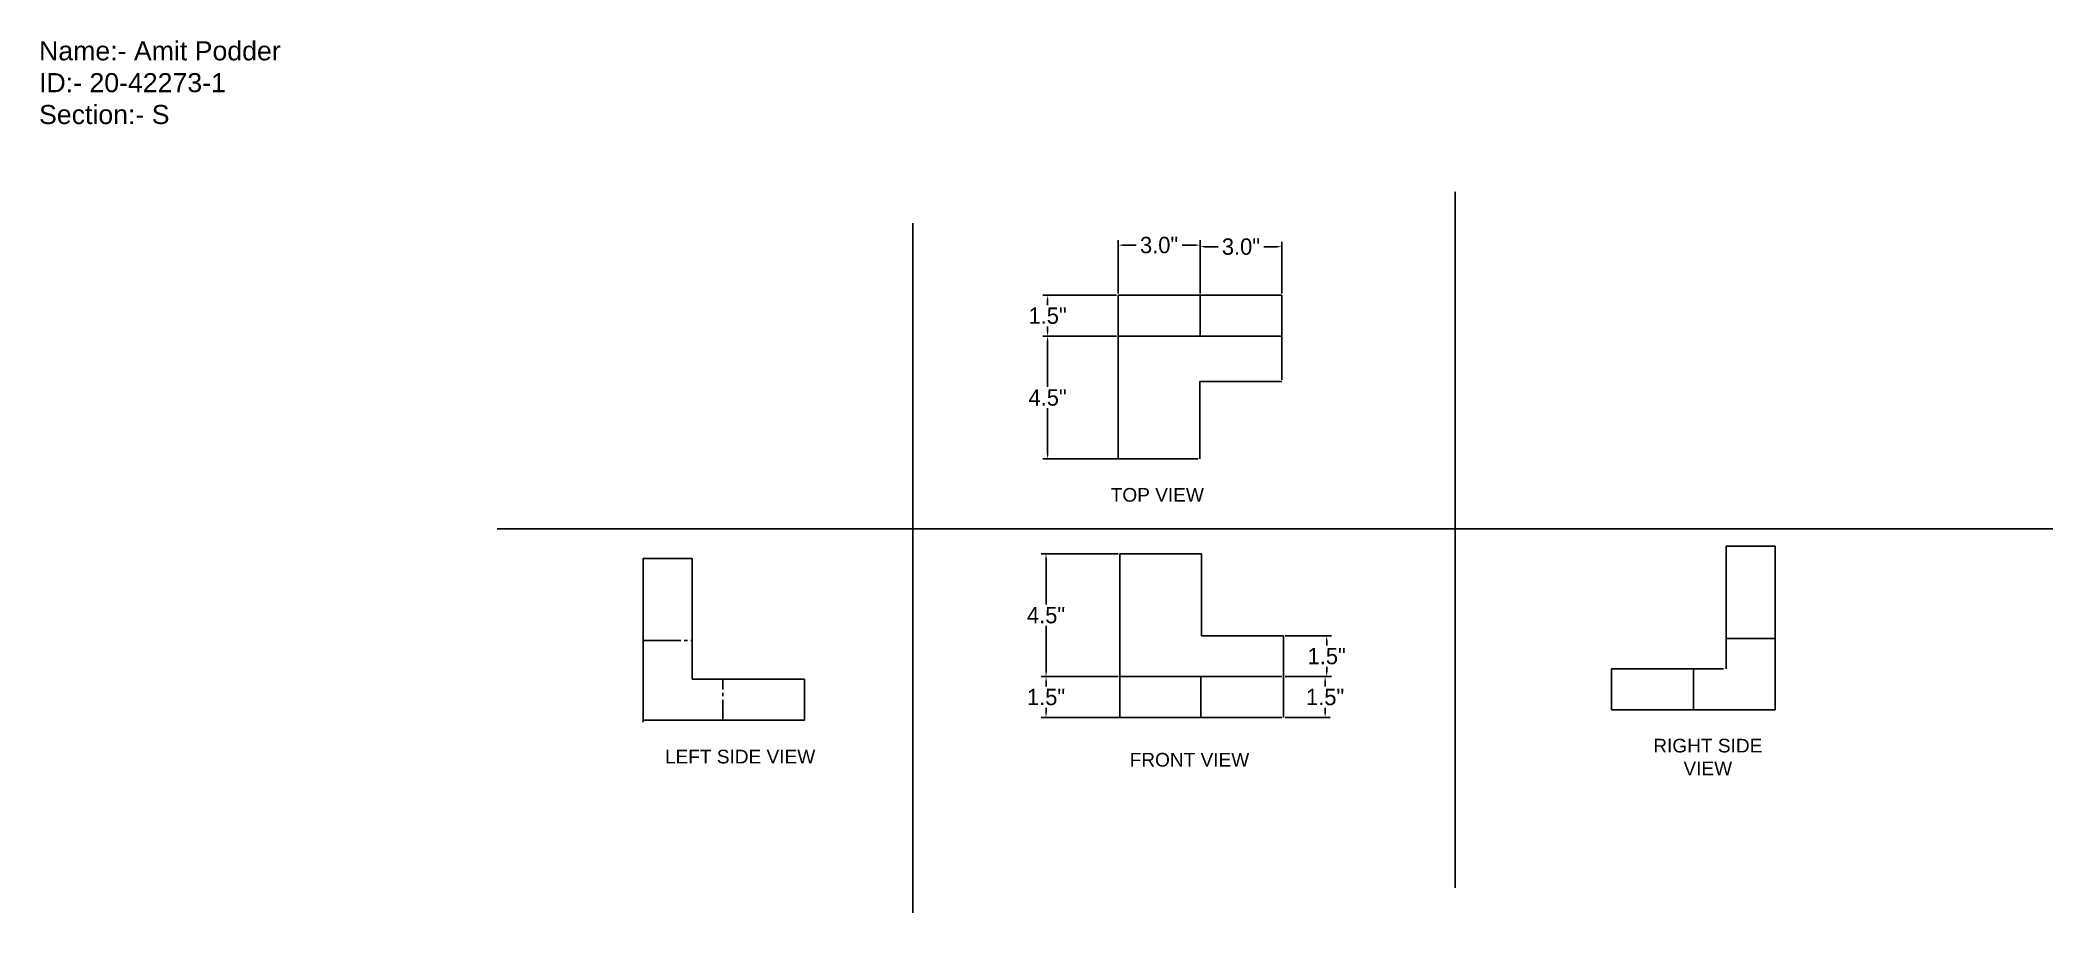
# Model space of a CAD drawing. Header units: inches. Extents: x 2.8 to 76.6, y 12.7 to 44.7.
import ezdxf

# ---------------------------------------------------------------- set-up
doc = ezdxf.new("R2010")
doc.units = ezdxf.units.IN
doc.header["$MEASUREMENT"] = 0
doc.linetypes.add('CENTER2', pattern=[1.125, 0.75, -0.125, 0.125, -0.125])
doc.layers.add('center', color=7, linetype='Continuous')
doc.dimstyles.get("Standard").update_dxf_attribs({"dimtxt": 0.6, "dimasz": 0.18, "dimexe": 0.18, "dimexo": 0.0625, "dimgap": 0.09, "dimtad": 0, "dimtih": 1, "dimtoh": 1, "dimdec": 1, "dimzin": 0, "dimdsep": 46, "dimlunit": 3, "dimtxsty": 'Standard', "dimcen": 0.09, "dimclrd": 3, "dimclre": 3, "dimadec": 0, "dimazin": 0, "dimtfac": 1, "dimtdec": 1, "dimtofl": 0, "dimtmove": 0, "dimatfit": 3, "dimfxl": 1, "dimtolj": 1, "dimtzin": 0, "dimarcsym": 0})

# ---------------------------------------------------------------- blocks, each defined once
blk = doc.blocks.new('*D1')
at = {"color": 3, "lineweight": -2}
for p, q in [((42.333, 35.417), (42.333, 37.372)), ((42.513, 37.192), (42.993, 37.192)), ((45.153, 37.192), (44.673, 37.192)), ((45.333, 35.417), (45.333, 37.372))]:
    blk.add_line(p, q, dxfattribs=at)
at = {"color": 3}
for points in [[(42.513, 37.222), (42.513, 37.162), (42.333, 37.192)], [(45.153, 37.222), (45.153, 37.162), (45.333, 37.192)]]:
    blk.add_solid(points, dxfattribs=at)
at = {"layer": 'Defpoints', "color": 0}
for p in [(45.333, 37.192), (42.333, 35.354), (45.333, 35.354)]:
    blk.add_point(p, dxfattribs=at)
at = {"color": 0, "insert": (43.833, 37.192), "char_height": 0.6, "attachment_point": 5}
blk.add_mtext('\\A1;3.0"', dxfattribs=at)
blk = doc.blocks.new('*D2')
at = {"color": 3, "lineweight": -2}
for p, q in [((45.333, 35.417), (45.333, 37.315)), ((45.513, 37.135), (45.993, 37.135)), ((48.153, 37.135), (47.673, 37.135)), ((48.333, 35.417), (48.333, 37.315))]:
    blk.add_line(p, q, dxfattribs=at)
at = {"color": 3}
for points in [[(45.513, 37.165), (45.513, 37.105), (45.333, 37.135)], [(48.153, 37.165), (48.153, 37.105), (48.333, 37.135)]]:
    blk.add_solid(points, dxfattribs=at)
at = {"layer": 'Defpoints', "color": 0}
for p in [(48.333, 37.135), (45.333, 35.354), (48.333, 35.354)]:
    blk.add_point(p, dxfattribs=at)
at = {"color": 0, "insert": (46.833, 37.135), "char_height": 0.6, "attachment_point": 5}
blk.add_mtext('\\A1;3.0"', dxfattribs=at)
blk = doc.blocks.new('*D3')
at = {"color": 3, "lineweight": -2}
for p, q in [((42.27, 35.354), (39.566, 35.354)), ((39.746, 35.174), (39.746, 34.994)), ((39.746, 34.034), (39.746, 34.214)), ((42.27, 33.854), (39.566, 33.854))]:
    blk.add_line(p, q, dxfattribs=at)
at = {"color": 3}
for points in [[(39.716, 35.174), (39.776, 35.174), (39.746, 35.354)], [(39.716, 34.034), (39.776, 34.034), (39.746, 33.854)]]:
    blk.add_solid(points, dxfattribs=at)
at = {"layer": 'Defpoints', "color": 0}
for p in [(39.746, 35.354), (42.333, 35.354), (42.333, 33.854)]:
    blk.add_point(p, dxfattribs=at)
at = {"color": 0, "insert": (39.746, 34.604), "char_height": 0.6, "attachment_point": 5}
blk.add_mtext('\\A1;1.5"', dxfattribs=at)
blk = doc.blocks.new('*D4')
at = {"color": 3, "lineweight": -2}
for p, q in [((42.27, 33.854), (39.566, 33.854)), ((39.746, 33.674), (39.746, 31.994)), ((39.746, 29.534), (39.746, 31.214)), ((42.27, 29.354), (39.566, 29.354))]:
    blk.add_line(p, q, dxfattribs=at)
at = {"color": 3}
for points in [[(39.716, 33.674), (39.776, 33.674), (39.746, 33.854)], [(39.716, 29.534), (39.776, 29.534), (39.746, 29.354)]]:
    blk.add_solid(points, dxfattribs=at)
at = {"layer": 'Defpoints', "color": 0}
for p in [(39.746, 33.854), (42.333, 33.854), (42.333, 29.354)]:
    blk.add_point(p, dxfattribs=at)
at = {"color": 0, "insert": (39.746, 31.604), "char_height": 0.6, "attachment_point": 5}
blk.add_mtext('\\A1;4.5"', dxfattribs=at)
blk = doc.blocks.new('*D5')
at = {"color": 3, "lineweight": -2}
for p, q in [((42.328, 25.877), (39.509, 25.877)), ((39.689, 25.697), (39.689, 24.017)), ((39.689, 21.557), (39.689, 23.237)), ((42.328, 21.377), (39.509, 21.377))]:
    blk.add_line(p, q, dxfattribs=at)
at = {"color": 3}
for points in [[(39.659, 25.697), (39.719, 25.697), (39.689, 25.877)], [(39.659, 21.557), (39.719, 21.557), (39.689, 21.377)]]:
    blk.add_solid(points, dxfattribs=at)
at = {"layer": 'Defpoints', "color": 0}
for p in [(39.689, 25.877), (42.39, 25.877), (42.39, 21.377)]:
    blk.add_point(p, dxfattribs=at)
at = {"color": 0, "insert": (39.689, 23.627), "char_height": 0.6, "attachment_point": 5}
blk.add_mtext('\\A1;4.5"', dxfattribs=at)
blk = doc.blocks.new('*D6')
at = {"color": 3, "lineweight": -2}
for p, q in [((42.328, 21.377), (39.509, 21.377)), ((39.689, 21.197), (39.689, 21.017)), ((39.689, 20.057), (39.689, 20.237)), ((42.328, 19.877), (39.509, 19.877))]:
    blk.add_line(p, q, dxfattribs=at)
at = {"color": 3}
for points in [[(39.659, 21.197), (39.719, 21.197), (39.689, 21.377)], [(39.659, 20.057), (39.719, 20.057), (39.689, 19.877)]]:
    blk.add_solid(points, dxfattribs=at)
at = {"layer": 'Defpoints', "color": 0}
for p in [(39.689, 21.377), (42.39, 21.377), (42.39, 19.877)]:
    blk.add_point(p, dxfattribs=at)
at = {"color": 0, "insert": (39.689, 20.627), "char_height": 0.6, "attachment_point": 5}
blk.add_mtext('\\A1;1.5"', dxfattribs=at)
blk = doc.blocks.new('*D12')
at = {"layer": 'center', "color": 3, "lineweight": -2}
for p, q in [((48.458, 21.377), (50.099, 21.377)), ((49.919, 21.197), (49.919, 21.017)), ((49.919, 20.057), (49.919, 20.237)), ((48.458, 19.877), (50.099, 19.877))]:
    blk.add_line(p, q, dxfattribs=at)
at = {"layer": 'center', "color": 3}
for points in [[(49.889, 21.197), (49.949, 21.197), (49.919, 21.377)], [(49.889, 20.057), (49.949, 20.057), (49.919, 19.877)]]:
    blk.add_solid(points, dxfattribs=at)
at = {"layer": 'Defpoints', "color": 0}
for p in [(48.395, 21.377), (49.919, 21.377), (48.395, 19.877)]:
    blk.add_point(p, dxfattribs=at)
at = {"layer": 'center', "color": 0, "insert": (49.919, 20.627), "char_height": 0.6, "attachment_point": 5}
blk.add_mtext('\\A1;1.5"', dxfattribs=at)
blk = doc.blocks.new('*D13')
at = {"layer": 'center', "color": 3, "lineweight": -2}
for p, q in [((48.458, 22.877), (50.156, 22.877)), ((49.976, 22.697), (49.976, 22.517)), ((49.976, 21.557), (49.976, 21.737)), ((48.458, 21.377), (50.156, 21.377))]:
    blk.add_line(p, q, dxfattribs=at)
at = {"layer": 'center', "color": 3}
for points in [[(49.946, 22.697), (50.006, 22.697), (49.976, 22.877)], [(49.946, 21.557), (50.006, 21.557), (49.976, 21.377)]]:
    blk.add_solid(points, dxfattribs=at)
at = {"layer": 'Defpoints', "color": 0}
for p in [(48.395, 22.877), (49.976, 22.877), (48.395, 21.377)]:
    blk.add_point(p, dxfattribs=at)
at = {"layer": 'center', "color": 0, "insert": (49.976, 22.127), "char_height": 0.6, "attachment_point": 5}
blk.add_mtext('\\A1;1.5"', dxfattribs=at)

msp = doc.modelspace()

# ---------------------------------------------------------------- linework, layer by layer
for p, q in [((54.69, 39.145), (54.69, 15.021)), ((34.803, 37.997), (34.803, 12.723)), ((42.333, 35.354), (42.333, 33.854)), ((42.333, 35.354), (45.333, 35.354)), ((45.333, 35.354), (45.333, 33.854)), ((45.333, 35.354), (48.333, 35.354)), ((48.333, 35.354), (48.333, 33.854)), ((42.333, 33.854), (42.333, 29.354)), ((45.333, 33.854), (42.333, 33.854)), ((48.333, 33.854), (45.333, 33.854)), ((48.333, 33.854), (48.333, 32.253)), ((45.321, 32.195), (45.321, 29.354)), ((45.321, 32.195), (48.333, 32.195)), ((48.333, 32.195), (48.333, 32.195)), ((48.333, 32.195), (48.333, 32.195)), ((42.27, 29.354), (45.27, 29.354)), ((23.882, 26.796), (19.571, 26.796)), ((23.882, 26.796), (30.894, 26.796)), ((30.894, 26.796), (38.654, 26.796)), ((38.654, 26.796), (40.493, 26.796)), ((40.493, 26.796), (44.287, 26.796)), ((44.287, 26.796), (72.968, 26.796)), ((72.968, 26.796), (76.589, 26.796)), ((42.39, 25.877), (42.39, 21.377)), ((42.39, 25.877), (45.39, 25.877)), ((27.837, 21.281), (27.837, 21.281)), ((27.837, 21.281), (30.837, 21.281)), ((30.837, 21.281), (30.837, 19.781)), ((30.837, 21.281), (30.837, 21.281)), ((30.837, 21.281), (30.837, 21.281)), ((42.39, 21.377), (42.39, 19.877)), ((48.333, 21.377), (42.39, 21.377)), ((45.361, 21.377), (45.361, 21.377)), ((45.361, 21.377), (45.361, 19.877)), ((30.837, 19.781), (27.837, 19.781)), ((30.837, 19.73), (30.837, 19.73)), ((30.837, 19.73), (30.837, 19.73)), ((42.328, 19.877), (45.328, 19.877)), ((45.328, 19.877), (48.333, 19.877)), ((45.328, 19.877), (45.328, 19.877)), ((54.69, 15.021), (54.69, 13.642)), ((54.69, 13.642), (54.69, 13.642)), ((54.69, 13.642), (54.69, 13.642)), ((54.69, 13.642), (54.69, 13.642)), ((54.69, 13.642), (54.69, 13.642)), ((54.69, 13.642), (54.69, 13.642))]:
    msp.add_line(p, q)
at = {"layer": 'center'}
for p, q in [((19.571, 26.796), (19.571, 26.796)), ((45.39, 25.877), (45.39, 22.877)), ((66.418, 26.164), (64.618, 26.164)), ((64.618, 26.164), (64.618, 21.664)), ((66.418, 26.164), (66.418, 20.164)), ((24.917, 25.705), (24.917, 19.705)), ((24.917, 25.705), (26.717, 25.705)), ((26.717, 25.705), (26.717, 21.281)), ((45.39, 22.877), (47.619, 22.877)), ((47.619, 22.877), (48.395, 22.877)), ((48.395, 22.877), (48.007, 22.877)), ((48.007, 22.877), (48.395, 22.877)), ((48.395, 21.377), (48.395, 22.877)), ((48.395, 22.877), (48.395, 22.877)), ((48.395, 22.877), (48.395, 22.877)), ((64.618, 22.775), (66.418, 22.775)), ((60.418, 20.164), (60.418, 21.664)), ((60.418, 21.664), (60.418, 21.664)), ((60.418, 21.664), (63.418, 21.664)), ((63.418, 21.664), (64.518, 21.664)), ((63.418, 21.664), (63.418, 20.164)), ((64.518, 21.664), (64.518, 21.664)), ((27.837, 21.281), (26.717, 21.281)), ((48.395, 21.377), (48.395, 19.877)), ((63.418, 20.164), (60.418, 20.164)), ((60.418, 20.164), (60.418, 20.164)), ((66.418, 20.164), (63.418, 20.164)), ((63.418, 20.164), (63.418, 20.164)), ((66.418, 20.164), (66.418, 20.164)), ((27.837, 19.781), (24.917, 19.781)), ((48.395, 19.877), (48.395, 19.877))]:
    msp.add_line(p, q, dxfattribs=at)
at = {"layer": 'center', "linetype": 'CENTER2'}
for p, q in [((24.917, 22.705), (24.917, 22.705)), ((24.917, 22.705), (25.549, 22.705)), ((25.549, 22.705), (25.549, 22.705)), ((25.549, 22.705), (26.717, 22.705)), ((26.717, 22.705), (26.717, 22.705)), ((26.717, 22.705), (26.717, 22.705)), ((26.717, 22.705), (26.717, 22.705)), ((27.837, 19.781), (27.837, 21.281)), ((27.837, 21.281), (27.837, 21.281)), ((27.837, 21.281), (27.837, 21.281))]:
    msp.add_line(p, q, dxfattribs=at)

# ---------------------------------------------------------------- texts
at = {"layer": 'center'}
for s, insert, char_height, width, attachment_point in [('{\\fArial|b0|i0|c0|p34;Name:- Amit Podder\\PID:- 20-42273-1\\PSection:- S}', (2.778, 44.664), 0.7, 23.45572, 1), ('{\\fArial|b0|i0|c0|p34;TOP VIEW}', (43.768, 28.29), 0.5, 8.7384, 2), ('{\\fArial|b0|i0|c0|p34;LEFT SIDE VIEW}', (28.475, 18.696), 0.5, 5.74895, 2), ('{\\fArial|b0|i0|c0|p34;FRONT VIEW}', (44.946, 18.581), 0.5, 7.41615, 2), ('{\\fArial|b0|i0|c0|p34;RIGHT SIDE VIEW}', (63.946, 19.098), 0.5, 5.28903, 2)]:
    msp.add_mtext(s, dxfattribs=dict(at, insert=insert, char_height=char_height, width=width, attachment_point=attachment_point))

# ---------------------------------------------------------------- dimensions: what is measured, and where the dimension line sits
for base, p1, p2, picture, middle in [((45.333, 37.192), (42.333, 35.354), (45.333, 35.354), '*D1', (43.833, 37.192)), ((48.333, 37.135), (45.333, 35.354), (48.333, 35.354), '*D2', (46.833, 37.135))]:
    dim = msp.add_linear_dim(base=base, p1=p1, p2=p2, dimstyle='Standard')
    dim.commit()
    dim.dimension.update_dxf_attribs({"geometry": picture, "text_midpoint": middle})
for base, p1, p2, picture, middle in [((39.746, 35.354), (42.333, 33.854), (42.333, 35.354), '*D3', (39.746, 34.604)), ((39.746, 33.854), (42.333, 29.354), (42.333, 33.854), '*D4', (39.746, 31.604)), ((39.689, 25.877), (42.39, 21.377), (42.39, 25.877), '*D5', (39.689, 23.627)), ((39.689, 21.377), (42.39, 19.877), (42.39, 21.377), '*D6', (39.689, 20.627))]:
    dim = msp.add_linear_dim(base=base, p1=p1, p2=p2, angle=270, dimstyle='Standard')
    dim.commit()
    dim.dimension.update_dxf_attribs({"geometry": picture, "text_midpoint": middle})
for base, p1, p2, picture, middle in [((49.976, 22.877), (48.395, 21.377), (48.395, 22.877), '*D13', (49.976, 22.127)), ((49.919, 21.377), (48.395, 19.877), (48.395, 21.377), '*D12', (49.919, 20.627))]:
    dim = msp.add_linear_dim(base=base, p1=p1, p2=p2, angle=270, dimstyle='Standard', dxfattribs=at)
    dim.commit()
    dim.dimension.update_dxf_attribs({"geometry": picture, "text_midpoint": middle})

doc.saveas('drawing.dxf')
